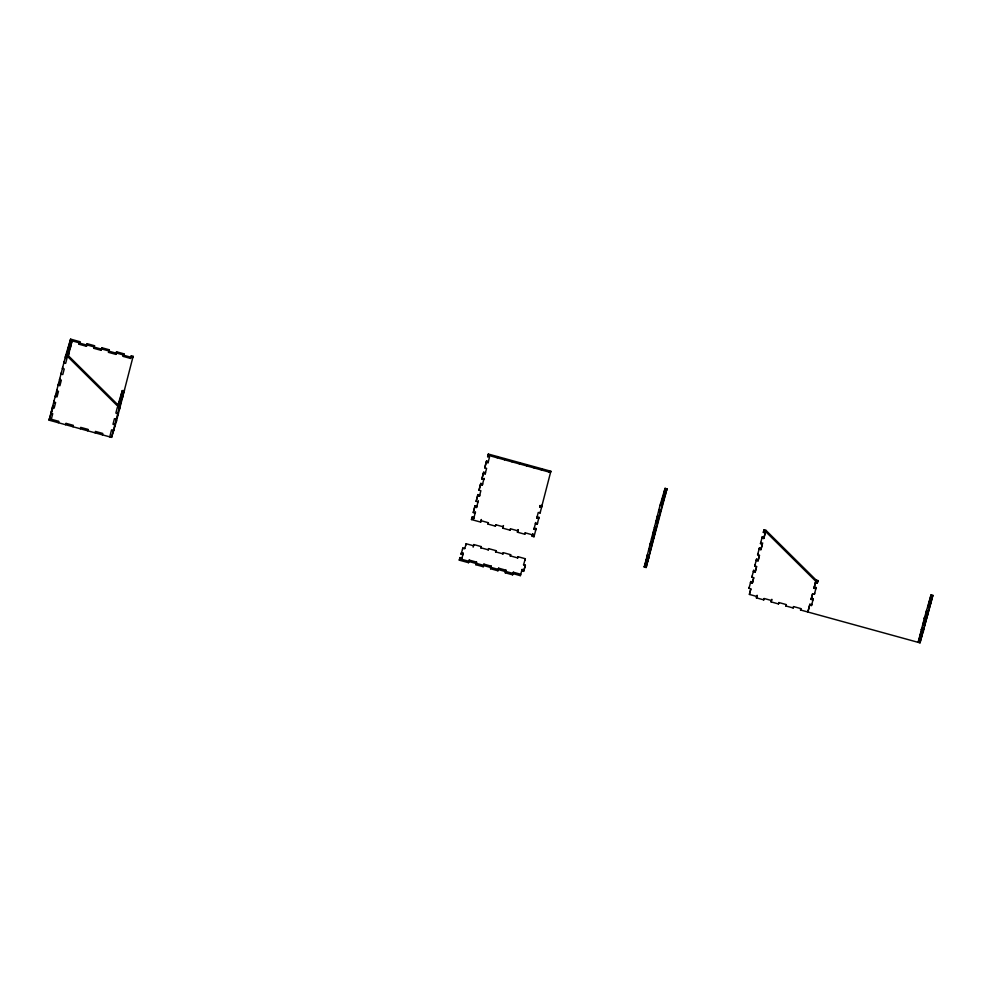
<?xml version="1.0" encoding="UTF-8"?>
<svg xmlns="http://www.w3.org/2000/svg" width="982" height="982" viewBox="0 0 982 982"><rect width="100%" height="100%" fill="white"/><g stroke="black" fill="none" stroke-linecap="round" stroke-linejoin="round"><path stroke-width="1.47" d="M49.1 420.173L65.966 354.674L67.807 355.177L118.012 404.915L119.853 405.419L111.592 437.371L49.1 420.173L53.396 405.848M50.892 414.208L52.684 408.033L52.328 409.433M54.108 403.467L54.476 402.068L54.108 403.258M55.913 396.47L57.349 390.873L56.981 392.076M58.785 385.079L60.221 379.69L59.853 380.893M79.1 344.265L79.456 343.074L86.809 345.099L86.453 346.29L79.1 344.265L79.812 341.675L70.63 339.146L65.598 358.516M51.297 419.289L52.733 413.692L50.892 413.189L51.248 411.986M67.451 356.576L67.807 355.177M68.151 356.233L72.103 340.852L67.451 356.368L117.656 406.106L119.497 406.609L124.505 389.891M68.151 356.429L68.875 353.63M86.453 346.29L87.165 343.7L94.517 345.725L93.806 348.315L101.158 350.341L101.87 347.751L109.223 349.764L108.511 352.366L115.864 354.379L116.22 353.189L108.867 351.163L108.511 352.366M72.999 426.753L73.355 425.353L66.003 423.328L65.647 424.727L66.003 423.537M80.352 428.766L80.708 427.379L88.061 429.392L87.705 430.791L88.061 429.6M101.158 350.341L101.87 347.751M95.058 432.817L95.414 431.417L102.766 433.443L102.41 434.842M115.864 354.379L116.576 351.789L123.928 353.815L123.216 356.405L130.569 358.43L130.925 357.239L123.572 355.214M123.216 356.405L123.928 353.815M109.763 436.867L111.555 429.87L113.396 430.374L113.752 429.183M119.08 403.16L120.16 398.974M120.516 397.575L122.308 390.578L124.149 391.094M130.569 358.43L131.281 355.84L133.122 356.343L116.257 421.843M113.384 431.393L113.74 429.993M114.82 426.618L115.176 425.218M512.972 573.623L520.325 575.648L520.681 574.249L513.328 572.224L512.616 574.814L505.264 572.801L505.62 571.598L498.267 569.585L497.911 570.775L490.558 568.75L491.27 566.16L483.917 564.134L483.205 566.724L475.853 564.711L476.209 563.508L468.856 561.495L468.5 562.686L459.306 560.157L460.03 557.567L461.859 558.071M461.098 554.192L461.454 552.792L463.295 553.296L462.939 554.695L461.098 554.192L462.89 548.017L464.732 548.521M462.534 549.404L462.89 548.017M481.033 520.89L480.677 522.093L471.483 519.564L472.195 516.974L474.036 517.477L473.68 518.668L471.839 518.165M473.68 518.668L475.472 511.88L475.116 513.083L473.275 512.567L474.711 506.982L475.067 505.779L476.908 506.295L476.552 507.485L474.711 506.982M477.988 501.888L476.147 501.385L477.583 495.8L477.939 494.597L479.781 495.112L479.425 496.303L477.583 495.8M479.425 496.303L480.861 490.705L479.02 490.202L480.456 484.605L480.812 483.414L482.653 483.917L482.297 485.12L480.456 484.605M482.297 485.12L484.089 478.332L483.733 479.523L481.892 479.02L483.328 473.422L483.684 472.232L485.525 472.735L485.169 473.925L483.328 473.422M485.169 473.925L486.606 468.34L484.764 467.837L486.2 462.24L486.556 461.049L488.398 461.552L488.042 462.743L486.2 462.24M488.042 462.743L489.478 457.158L487.637 456.655L488.349 454.052L550.853 471.25L541.88 506L540.039 505.485L539.683 506.884L541.512 507.387L541.88 506.196L540.039 505.693L539.683 506.884M472.195 516.974L471.483 519.564M475.067 505.779L473.275 512.567M477.939 494.597L476.147 501.385M480.812 483.414L479.02 490.202M483.684 472.232L481.892 479.02M486.556 461.049L484.764 467.837M488.349 454.052L487.637 456.655M465.799 545.145L466.155 543.746L473.508 545.759L473.876 544.568L481.229 546.593L480.861 547.993M476.552 507.485L478.344 500.697M468.5 562.686L469.212 560.096L476.565 562.109L475.853 564.711M473.152 547.158L473.876 544.568M480.677 522.093L481.389 519.503L481.033 520.693L488.385 522.719L488.029 524.118L495.382 526.131L495.738 524.94M483.205 566.724L483.917 564.134M488.214 550.018L488.57 548.619L495.922 550.632L495.566 552.031M495.382 526.131L495.738 524.732L503.091 526.757L503.447 525.566L502.735 528.156L510.088 530.182L510.444 528.991M497.911 570.775L498.623 568.185L505.976 570.198L505.264 572.801M502.919 554.057L503.275 552.657L510.628 554.683L510.272 556.082M510.088 530.182L510.444 528.782L517.796 530.808L518.152 529.605L517.44 532.207L524.793 534.22L525.149 533.03M517.44 532.207L517.796 530.808M512.616 574.814L513.328 572.224M517.624 558.107L517.98 556.708L525.333 558.733L524.977 560.121M524.793 534.22L525.149 532.821L532.502 534.846L532.858 533.656L532.146 536.246L533.975 536.749L534.331 535.558M525.382 565.202L523.958 569.977L522.117 569.474L521.761 570.873L523.59 571.377L525.026 566.602L525.382 565.202L523.553 564.699M533.938 529.261L534.294 528.058L536.135 528.574L535.779 529.764L533.938 529.261L535.73 522.473L535.374 523.664L537.203 524.167L537.571 522.976M536.81 518.066L537.166 516.876L539.008 517.379L538.639 518.582L536.81 518.066L538.246 512.481L540.075 512.985L540.444 511.794M523.59 571.377L523.958 569.977M533.975 536.749L536.135 528.574M537.203 524.167L539.008 517.379M540.075 512.985L541.88 506.196M664.728 489.773L665.084 488.57L666.925 489.073L646.107 567.51L644.278 567.007L660.064 505.288L665.084 488.373L666.925 488.876L666.557 490.276M647.138 557.457L647.494 556.058L644.278 567.007M651.447 541.499L650.366 545.685L650.722 544.494M652.158 538.909L654.675 528.917M657.547 517.723L656.111 523.32L656.467 522.129M661.132 503.95L663.292 495.358M665.084 488.373L663.648 494.167L665.489 494.67M647.506 554.425L647.15 555.616L648.979 556.119L649.347 554.928L647.911 560.526L646.107 567.314L644.278 566.798M648.979 556.119L652.22 543.746L651.852 544.936L650.023 544.433L650.379 543.242M651.852 544.936L655.08 532.563L654.724 533.754L652.895 533.251L653.251 532.06M654.724 533.754L657.952 521.381L657.596 522.571L655.767 522.068L656.123 520.877M657.596 522.571L660.825 510.198L660.469 511.389L658.627 510.885L658.996 509.683M660.469 511.389L666.925 488.876M646.107 567.51L646.475 566.111L644.634 565.607M648.979 557.96L649.335 556.561M764.106 598.676L763.751 599.867L756.398 597.854L757.11 595.264L756.754 596.455L749.401 594.429L750.837 588.832L749.008 588.328L750.8 581.54L752.629 582.056L753.71 577.858M750.8 581.54L750.444 582.743L752.273 583.247L753.71 577.649L751.868 577.146L753.673 570.358L755.502 570.861L756.582 566.675M753.673 570.358L753.304 571.561L755.146 572.064L756.582 566.467L754.741 565.963L756.545 559.175L758.374 559.679L759.454 555.493M756.545 559.175L756.177 560.366L758.018 560.882L759.454 555.284L757.613 554.781L759.417 547.993L761.246 548.496L762.683 542.911M759.417 547.993L759.049 549.183L760.89 549.687L762.327 544.102L760.485 543.598L762.278 536.81L764.119 537.314L765.555 531.716L763.763 538.504L761.922 538.001L762.278 536.81M765.199 532.919L763.358 532.404L764.082 529.814L765.911 530.317L816.116 580.055L817.957 580.558L817.245 583.148L815.404 582.645L813.968 588.243L815.809 588.746L816.165 587.555L814.323 587.052L813.968 588.243M750.837 589.04L749.401 594.429M763.751 599.867L764.106 598.48L771.459 600.493L771.815 599.302L771.103 601.892L778.456 603.918L778.812 602.727M778.456 603.918L778.812 602.518L786.165 604.544L785.809 605.943L793.161 607.956L793.517 606.766M793.161 607.956L793.517 606.569L800.87 608.582L800.514 609.982L919.987 642.854L932.188 597.964M811.095 599.425L811.451 598.234L813.292 598.738L812.936 599.928L811.095 599.425L812.531 593.828L814.373 594.343L814.729 593.14M810.015 603.82L807.867 612.007L809.659 605.022L811.5 605.526L811.856 604.323M811.451 598.234L812.531 594.036M814.323 587.052L815.76 581.454L815.404 582.645M811.5 605.526L813.292 598.738M814.373 594.343L816.165 587.555M923.583 629.069L923.215 630.272L921.386 629.757L921.742 628.566L918.158 642.338L919.582 637.563M921.386 629.757L924.614 617.383L926.456 617.887L926.087 619.077L924.258 618.574L931.059 594.871L932.9 595.374L932.544 596.774L930.703 596.27L927.83 607.453M919.938 636.373L922.454 628.014M923.166 625.424L924.602 619.838M924.958 618.635L926.394 613.05L926.038 614.241M930.703 596.27L931.059 594.871M919.987 642.854L932.9 595.374M923.215 632.101L923.571 630.702M65.61 356.073L65.254 357.264L67.095 357.767L65.659 363.365L63.818 362.861L64.174 361.658M70.63 339.146L65.61 355.865L67.451 356.368M68.47 347.333L68.826 346.143M62.738 367.256L62.382 368.446L64.223 368.95L62.787 374.547L60.945 374.044L61.301 372.841M67.034 352.931L67.39 351.728M59.865 378.438L59.509 379.629L61.35 380.132L59.914 385.73L58.073 385.226L58.429 384.036M56.993 389.621L56.637 390.811L58.478 391.327L57.042 396.912L55.201 396.409L55.557 395.218M54.12 400.803L53.764 402.006L55.606 402.51L54.17 408.095L52.328 407.591L52.684 406.401M70.311 347.837L70.667 346.646M49.812 417.583L49.456 418.774L58.65 421.303L58.294 422.702L58.65 421.511M79.812 341.675L79.456 342.878L70.262 340.349M87.165 343.7L86.809 344.891L94.162 346.916L94.517 345.725M93.806 348.315L94.162 347.125L101.514 349.138M109.223 349.764L108.867 350.967L101.514 348.941M116.576 351.789L116.22 352.98L123.572 355.005M131.281 355.84L130.925 357.031L132.766 357.534L133.122 356.343M117.656 406.106L122.308 390.578M119.497 406.818L119.129 408.009L117.3 407.505L115.864 413.091L117.693 413.606L118.061 412.403M123.793 392.481L124.149 391.29M122.357 398.078L122.713 396.888M116.625 418.001L116.257 419.191L114.428 418.688L112.991 424.273L114.82 424.789L115.189 423.586M120.921 403.676L121.277 402.473M119.485 409.261L119.841 408.07M118.049 414.858L118.405 413.668M111.592 437.371L116.612 420.652M459.306 560.157L459.662 558.967M460.03 557.567L459.662 558.758L468.856 561.287L469.212 560.096M461.859 558.279L463.295 553.296M464.732 548.717L466.155 543.746M497.187 457.784L497.543 456.581M504.539 459.797L504.895 458.606M476.565 562.109L476.209 563.312L483.561 565.325M481.229 546.593L480.861 547.784L488.214 549.81L488.57 548.619M488.029 524.118L488.385 522.915M511.892 461.822L512.248 460.632M519.245 463.848L519.601 462.657M490.558 568.75L490.914 567.559L483.561 565.534M491.27 566.16L490.914 567.351L498.267 569.376L498.623 568.185M495.922 550.632L495.566 551.835L502.919 553.848L503.275 552.657M502.735 528.156L503.091 526.966M526.597 465.873L526.953 464.67M533.95 467.886L534.306 466.695M505.976 570.198L505.62 571.401L512.972 573.414M510.628 554.683L510.272 555.873L517.624 557.899L517.98 556.708M541.303 469.912L541.659 468.721M548.656 471.937L549.012 470.746M550.853 471.25L550.485 472.44L487.993 455.255M520.325 575.648L522.117 569.474M523.541 564.895L525.333 558.733M532.146 536.246L532.502 535.055M541.88 506L542.236 504.797M661.856 500.955L662.212 499.752M658.983 512.138L659.339 510.947M653.239 534.503L653.595 533.312M763.358 532.404L763.714 531.213M764.082 529.814L763.726 531.017L765.555 531.52L815.76 581.246L817.601 581.761L817.957 580.558M760.485 543.598L760.841 542.395M757.613 554.781L757.981 553.59M754.741 565.963L755.109 564.773M765.555 531.52L765.911 530.317M751.868 577.146L752.237 575.955M763.763 538.504L764.119 537.314M749.008 588.328L749.364 587.138M760.89 549.687L761.246 548.496M758.018 560.882L758.374 559.679M755.146 572.064L755.502 570.861M752.273 583.247L752.629 582.056M756.398 597.854L756.754 596.651M771.103 601.892L771.459 600.702M785.809 605.943L786.165 604.74M800.514 609.982L800.87 608.791M815.76 581.246L816.116 580.055M817.245 583.148L817.601 581.958M924.258 618.574L924.614 617.383M928.911 603.058L929.267 601.868M930.752 603.562L931.108 602.371M927.88 614.744L928.236 613.554M660.788 502.698L662.629 503.201M660.432 504.097L662.261 504.601M660.064 505.288L661.905 505.791M657.559 515.28L659.388 515.783M657.191 516.471L659.032 516.974M654.687 526.462L656.516 526.966M654.331 527.653L656.16 528.169M926.407 610.399L928.248 610.902M926.051 611.786L927.892 612.302M651.815 537.645L653.656 538.148M925.695 612.989L927.524 613.492M651.459 538.848L653.288 539.351M923.178 622.981L925.019 623.484M648.942 548.828L650.784 549.343M922.822 624.171L924.651 624.675M648.586 550.03L650.415 550.534M920.306 634.163L922.147 634.667M646.07 560.022L647.911 560.526M919.95 635.354L921.779 635.857M645.714 561.213L647.543 561.716"/></g></svg>
